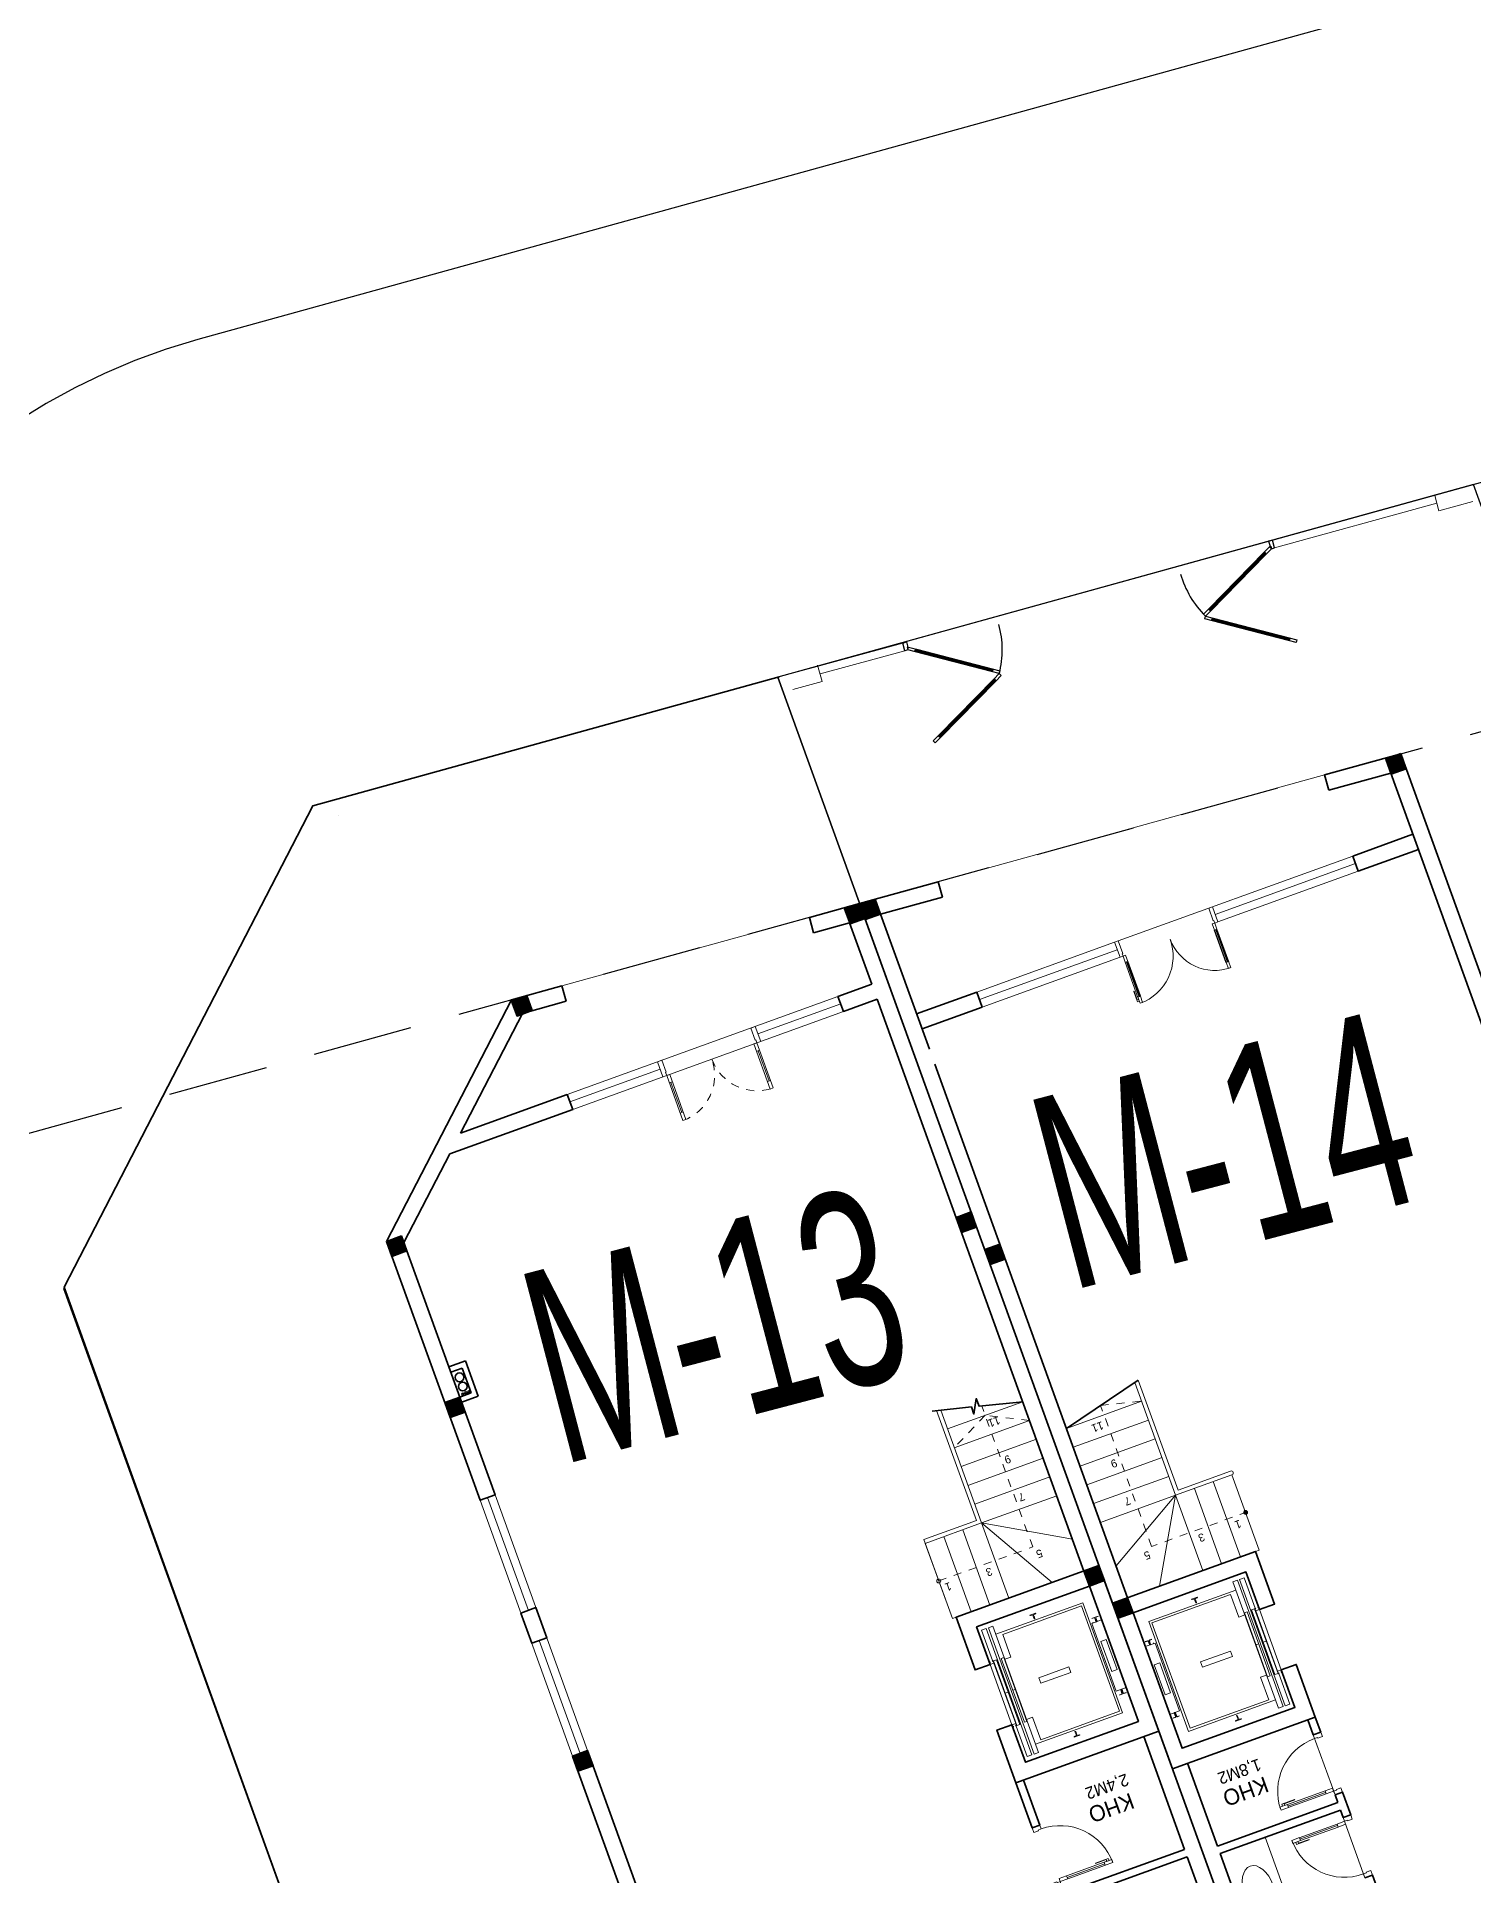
# Model space of a CAD drawing. Header units: metres. Extents: x 568006 to 1139366, y 2064802 to 4131555.
# Drawn here: x 569982.24 to 570000.21, y 2065115.45 to 2065138.43 of the extents above; entities that cross this region are included whole.
import ezdxf
from ezdxf.enums import TextEntityAlignment as Align
from ezdxf.xclip import XClip

# ---------------------------------------------------------------- set-up
doc = ezdxf.new("R2010")
doc.units = ezdxf.units.M
doc.header["$XCLIPFRAME"] = 0
for name, pattern in [('$AUDIT_BAD_LTYPE2', [0]), ('HIDDEN', [0.375, 0.25, -0.125]), ('HIDDEN2', [0.1875, 0.125, -0.0625])]:
    doc.linetypes.add(name, pattern=pattern)
doc.layers.get('0').update_dxf_attribs({"linetype": 'CONTINUOUS'})
doc.layers.get('DEFPOINTS').update_dxf_attribs({"color": 152, "linetype": 'CONTINUOUS'})
for name, color, linetype, lineweight in [('-CONCRETE', 1, 'CONTINUOUS', 35), ('-DIM', 9, 'CONTINUOUS', 13), ('-DOOR', 137, 'CONTINUOUS', 9), ('-FURNITURE', 46, 'CONTINUOUS', 9), ('-HATCH', 8, 'CONTINUOUS', 5), ('-KH', 143, 'CONTINUOUS', 13), ('-LINE1', 7, 'CONTINUOUS', 18), ('-LINE2', 252, 'CONTINUOUS', 9), ('-TEXT', 7, 'CONTINUOUS', 15), ('-WALL', 4, 'CONTINUOUS', 35), ('hung-demlonha', 7, 'CONTINUOUS', 15)]:
    doc.layers.add(name, color=color, linetype=linetype, lineweight=lineweight)
for name, color, linetype in [('APOLIC', 7, 'CONTINUOUS'), ('datOlienke', 42, 'CONTINUOUS'), ('ghi_chu', 7, 'CONTINUOUS'), ('LogDg', 7, 'CONTINUOUS'), ('RANHGIOI', 2, 'HIDDEN'), ('TEXT25', 2, 'CONTINUOUS'), ('ViaHeS', 32, 'CONTINUOUS')]:
    doc.layers.add(name, color=color, linetype=linetype)
doc.styles.add('kieuchuDim', font='arial.ttf', dxfattribs={"width": 0.75})
doc.styles.add('QH1', font='arialbd.ttf', dxfattribs={"width": 0.8})
doc.styles.add('T1', font='', dxfattribs={"height": 200})
doc.styles.add('vnavanth', font='', dxfattribs={"width": 0.8})
doc.styles.get('T1').set_extended_font_data('VNgeometric Light')
doc.styles.get('vnavanth').set_extended_font_data('.VnAvantH')

# ---------------------------------------------------------------- blocks, each defined once
blk = doc.blocks.new('X-5M-DH-2-CORE$0$A$C75E80C28')
at = {"layer": '-LINE2', "linetype": 'Continuous', "ltscale": 2}
for p, q in [((-731.0000002384186, -149), (730.9999997615814, -149)), ((-731.0000002384186, -1304.999999761581), (-731.0000002384186, -149)), ((-700.0000002384186, -179), (699.9999997615814, -179)), ((-700.0000002384186, -1225), (-700.0000002384186, -179)), ((-556.8000104427338, -112.5), (-560.0000102519989, -112.5)), ((-510.0000100135803, -21.5), (-510.0000100135803, -50.60000014305115)), ((-506.8000099658966, -21.50000023841858), (-510.0000100135803, -21.5)), ((-510.0000100135803, -108.5000002384186), (-510.0000100135803, -79.39999985694885)), ((-506.8000099658966, -21.50000023841858), (-506.8000099658966, -50.60000014305115)), ((-506.8000099658966, -108.5), (-506.8000099658966, -79.40000009536743)), ((-456.200010061264, -56.80000019073486), (-500.6000099182129, -56.79999995231628)), ((-456.200010061264, -60), (-500.6000099182129, -60)), ((-456.200010061264, -70), (-500.6000101566315, -70)), ((-456.200010061264, -73.19999980926514), (-500.6000099182129, -73.2000002861023)), ((-453.200010061264, -63), (-453.200010061264, -67)), ((-450.0000100135803, -63), (-450.0000100135803, -67)), ((450.0000102519989, -63), (450.0000100135803, -67.00000023841858)), ((453.200010061264, -63), (453.200010061264, -67)), ((456.200010061264, -56.79999995231628), (500.6000101566315, -56.80000019073486)), ((456.200010061264, -60.00000023841858), (500.6000101566315, -60)), ((456.200010061264, -70.00000023841858), (500.6000101566315, -70)), ((456.200010061264, -73.20000004768372), (500.6000101566315, -73.20000004768372)), ((456.800009727478, -112.5), (460.0000097751617, -112.5000002384186)), ((506.8000099658966, -21.5), (510.0000100135803, -21.5)), ((506.8000099658966, -21.5), (506.8000099658966, -50.59999990463257)), ((506.8000099658966, -108.5), (506.8000099658966, -79.40000009536743)), ((510.0000100135803, -21.5), (510.0000100135803, -50.60000014305115)), ((510.0000100135803, -108.5), (510.0000100135803, -79.39999985694885)), ((699.9999997615814, -1225), (699.9999997615814, -179)), ((730.9999997615814, -1305), (730.9999997615814, -149)), ((839.9999997615814, -1305), (-840.0000002384186, -1305)), ((-840.0000002384186, -1365), (-840.0000002384186, -1305)), ((839.9999997615814, -1365), (-840.0000002384186, -1365)), ((-700.0000002384186, -1225), (-400.0000002384186, -1225)), ((424.9999997615814, -1309), (-425.0000002384186, -1309)), ((-425.0000002384186, -1343), (-425.0000002384186, -1309)), ((424.9999997615814, -1343), (-425.0000002384186, -1343)), ((-400.0000002384186, -1305), (-400.0000002384186, -1225)), ((-2.384185791015625e-07, -1309), (-2.384185791015625e-07, -1343)), ((699.9999997615814, -1225), (399.9999997615814, -1225)), ((399.9999997615814, -1305), (399.9999997615814, -1225)), ((424.9999997615814, -1343), (424.9999997615814, -1309)), ((839.9999997615814, -1365), (839.9999997615814, -1305)), ((839.9999997615814, -1395), (-840.0000002384186, -1395)), ((-840.0000002384186, -1395), (-840.0000002384186, -1455)), ((-840.0000002384186, -1455), (-435.0000002384186, -1455)), ((-435.0000002384186, -1450), (-435.0000002384186, -1460)), ((-435.0000002384186, -1450), (-400.0000002384186, -1450)), ((-435.0000002384186, -1460), (-425.0000002384186, -1460)), ((-435.0000002384186, -1490), (-435.0000002384186, -1500)), ((-435.0000002384186, -1490), (-425.0000002384186, -1489.999999761581)), ((-435.0000002384186, -1500), (-400.0000002384186, -1500)), ((-433.400000333786, -1451.599999904633), (-433.400000333786, -1458.400000095367)), ((-433.400000333786, -1451.599999904633), (-401.6000001430511, -1451.599999904633)), ((-433.400000333786, -1458.400000095367), (-425.0000002384186, -1458.399999856949)), ((-433.400000333786, -1491.599999904633), (-433.4000000953674, -1498.399999856949)), ((-433.400000333786, -1491.599999904633), (-425.0000002384186, -1491.600000143051)), ((-433.4000000953674, -1498.399999856949), (-401.6000001430511, -1498.400000095367)), ((429.9999997615814, -1406), (-430.0000002384186, -1406)), ((-430.0000002384186, -1406), (-430.0000002384186, -1446)), ((429.9999997615814, -1446), (-430.0000002384186, -1446)), ((-425.0000002384186, -1458.399999856949), (-425.0000002384186, -1460)), ((-425.0000002384186, -1489.999999761581), (-425.0000002384186, -1491.600000143051)), ((-401.6000001430511, -1451.599999904633), (-401.6000001430511, -1498.400000095367)), ((399.9999997615814, -1450), (-400.0000002384186, -1450)), ((-400.0000002384186, -1450), (-400.0000002384186, -1500)), ((-2.384185791015625e-07, -1406), (-2.384185791015625e-07, -1446)), ((399.9999997615814, -1450), (399.9999997615814, -1500)), ((434.9999997615814, -1450), (399.9999997615814, -1450)), ((434.9999997615814, -1500), (399.9999997615814, -1500)), ((401.599999666214, -1451.599999904633), (401.599999666214, -1498.399999856949)), ((433.3999998569489, -1451.599999904633), (401.599999666214, -1451.599999904633)), ((433.3999998569489, -1498.399999856949), (401.599999666214, -1498.399999856949)), ((433.3999998569489, -1458.400000095367), (424.9999997615814, -1458.400000095367)), ((424.9999997615814, -1458.400000095367), (424.9999997615814, -1460)), ((434.9999997615814, -1460), (424.9999997615814, -1460)), ((424.9999997615814, -1490), (424.9999997615814, -1491.599999904633)), ((434.9999997615814, -1490), (424.9999997615814, -1490)), ((433.3999998569489, -1491.599999904633), (424.9999997615814, -1491.599999904633)), ((429.9999997615814, -1406), (429.9999997615814, -1446)), ((433.3999998569489, -1451.599999904633), (433.3999998569489, -1458.400000095367)), ((433.3999998569489, -1491.599999904633), (433.3999998569489, -1498.399999856949)), ((434.9999997615814, -1450), (434.9999997615814, -1460)), ((839.9999997615814, -1455), (434.9999997615814, -1455)), ((434.9999997615814, -1490), (434.9999997615814, -1500)), ((839.9999997615814, -1395), (839.9999997615814, -1455))]:
    blk.add_line(p, q, dxfattribs=at)
for points in [[(-450, 0), (-450, -130), (450, -130), (450, -2.384185791015625e-07)], [(-199.9999997615814, -29), (200.0000002384186, -29), (200.0000002384186, -101), (-200, -100.9999997615814)], [(-36.00000023841858, -584), (35.99999976158142, -584), (35.99999976158142, -984), (-36.00000023841858, -984)]]:
    blk.add_lwpolyline(points, close=True, dxfattribs=at)
for points in [[(-780.0000002384186, -789), (-751.0000002384186, -789, 0.414213562373095), (-750.0000002384186, -787.9999997615814), (-750.0000002384186, -784), (-750.0000002384186, -780, 0.414213562373095), (-751.0000002384186, -779), (-780.0000002384186, -779, -0.2569775838576673), (-784.12073969841, -781.9400000572205), (-797.900000333786, -781.9399998188019, -0.414213562373095), (-800.900000333786, -778.9400000572205), (-804.0000002384186, -749.5, 0.414213562373095), (-807.0000002384186, -746.5), (-812.0000002384186, -746.5), (-812.0000002384186, -784), (-812.0000002384186, -821.5000002384186), (-807.0000002384186, -821.5000002384186, 0.414213562373095), (-804.0000002384186, -818.5), (-800.900000333786, -789.0600001811981, -0.414213562373095), (-797.900000333786, -786.0599999427795), (-784.12073969841, -786.0599999427795, -0.2569775838576673), (-780.0000002384186, -789)], [(779.9999997615814, -789), (750.9999997615814, -789, -0.414213562373095), (749.9999997615814, -788), (749.9999997615814, -784), (749.9999997615814, -780.0000002384186, -0.414213562373095), (750.9999997615814, -779), (779.9999997615814, -779, 0.2569775838576673), (784.1207392215729, -781.9400000572205), (797.8999998569489, -781.9400000572205, 0.414213562373095), (800.8999998569489, -778.9400000572205), (803.9999997615814, -749.5, -0.414213562373095), (806.9999997615814, -746.5), (811.9999997615814, -746.5), (811.9999997615814, -784), (811.9999997615814, -821.5), (806.9999997615814, -821.5, -0.414213562373095), (803.9999997615814, -818.5), (800.8999998569489, -789.0599999427795, 0.414213562373095), (797.8999998569489, -786.0599999427795), (784.1207392215729, -786.0599999427795, 0.2569775838576672), (779.9999997615814, -789)]]:
    blk.add_lwpolyline(points, format="xyb", dxfattribs=at)
for centre, radius, start, end in [((-500.6000101566315, -50.60000014305115), 9.400000000001477, 179.9999996448302, 269.9999996448302), ((-500.6000099182129, -79.40000009536743), 9.399999999997846, 89.99999964483015, 179.9999996448302), ((-500.6000101566315, -50.60000014305115), 6.200000000004375, 179.9999996448302, 269.9999996448302), ((-500.6000099182129, -79.40000009536743), 6.19999999999734, 89.99999964483015, 179.9999996448302), ((-456.200010061264, -63), 6.199999999997131, 359.9999996448302, 89.99999964483015), ((-456.200010061264, -63), 3.000000000000046, 359.9999996448302, 89.99999964483015), ((-456.200010061264, -67), 6.20000000000076, 269.9999996448302, 359.9999996448302), ((-456.200010061264, -67), 2.999999999999835, 269.9999996448302, 359.9999996448302), ((456.200010061264, -63), 6.199999999997131, 89.99999964483015, 179.9999996448302), ((456.200010061264, -67.00000023841858), 6.20000000000076, 179.9999996448302, 269.9999996448302), ((456.200010061264, -63), 3.000000000000046, 89.99999964483015, 179.9999996448302), ((456.200010061264, -67.00000023841858), 2.999999999999835, 179.9999996448302, 269.9999996448302), ((500.6000101566315, -50.60000014305115), 6.200000000004375, 269.9999996448302, 359.9999996448302), ((500.6000101566315, -50.60000014305115), 9.400000000001477, 269.9999996448302, 359.9999996448302), ((500.6000101566315, -79.40000009536743), 9.399999999997846, 359.9999996448302, 89.99999964483015), ((500.6000101566315, -79.40000009536743), 6.19999999999734, 359.9999996448302, 89.99999964483015)]:
    blk.add_arc(centre, radius, start, end, dxfattribs=at)
blk = doc.blocks.new('A$C3F71457E')
at = {"layer": '-CONCRETE'}
blk.add_lwpolyline([(-8.760252967476845e-09, -100.0000002632005), (0, 400), (-1500, 400.0000000000582), (-1500.00000001755, -1399.999999999942), (-1.754960976541042e-08, -1400), (-7.895869202911854e-08, -900.0000002632005), (199.9999999912397, -900.0000002982852), (199.9999999824504, -1600), (-1700.00000001755, -1600), (-1700, 600), (200, 600), (199.9999999912397, -100.0000002982852), (6.140908226370811e-08, -100.0000002632005)], dxfattribs=at)
at = {"layer": '-LINE1'}
blk.add_line((-7.895869202911854e-08, -900.0000002632005), (-8.760252967476845e-09, -100.0000002632005), dxfattribs=at)
at = {"color": 2, "rotation": 90}
blk.add_blockref('X-5M-DH-2-CORE$0$A$C75E80C28', (-1500.00000000876, -499.9999999999418), dxfattribs=at)
blk = doc.blocks.new('*U286')
at = {"linetype": '$AUDIT_BAD_LTYPE2'}
for p, q in [((70, 100), (69.99999999999999, 599.9999999999982)), ((89.99999999999999, 599.9999999999982), (90, 100))]:
    blk.add_line(p, q, dxfattribs=at)
for points in [[(49.99999999999999, 599.9999999999982), (89.99999999999999, 599.9999999999982), (89.99999999999999, 699.9999999999982), (49.99999999999999, 699.9999999999982), (49.99999999999999, 599.9999999999982)], [(49.99999999999999, 602.9059272893337), (50, 100)], [(50, 100), (90, 100), (90, 0), (50, 0), (50, 100)]]:
    blk.add_lwpolyline(points)
for points in [[(118.2698876160139, 494.5156181119073), (118.2698876160139, 664.1349438079906), (89.99999999999999, 664.1349438079906), (89.99999999999999, 635.8650561920058), (112.6159100928053, 635.8650561920058), (112.6159100928053, 494.5156181119073)], [(0, 0), (50, 0), (50, -40), (60, -40), (60, -100.0001724930698), (0, -100.0001724930698)], [(799.9999999999982, 7.105427357601134e-15), (749.9999999999982, 7.105427357601134e-15), (749.9999999999982, -40), (739.9999999999982, -40), (739.9999999999982, -100.0001724930698), (799.9999999999982, -100.0001724930698)]]:
    blk.add_lwpolyline(points, close=True)
at = {"linetype": '$AUDIT_BAD_LTYPE2', "ltscale": 0.3}
blk.add_arc((50, 0), 699.9999999999982, 0, 90, dxfattribs=at)
blk = doc.blocks.new('A$C5C575821')
at = {"layer": '-CONCRETE'}
h = blk.add_hatch(color=256, dxfattribs=at)
h.dxf.hatch_style = 1
h.paths.add_polyline_path([(-0.00237559899687767, 200.0000000000146), (-0.00237559899687767, 1.455191522836685e-11), (199.9976244010031, 1.455191522836685e-11), (199.9976244010031, 200.0000000000146)])
blk.add_lwpolyline([(-0.00237559899687767, 1.455191522836685e-11), (199.9976244010031, 1.455191522836685e-11), (199.9976244010031, 200.0000000000146), (-0.00237559899687767, 200.0000000000146)], close=True, dxfattribs=at)
blk = doc.blocks.new('*U232')
for p, q in [((-1209.999999999658, 499.999999999829), (-1249.999999999658, 499.999999999829)), ((-1229.999999999658, 100), (-1229.999999999658, 499.999999999829)), ((-89.99999999999996, 499.999999999829), (-49.99999999999996, 499.999999999829)), ((-70, 100), (-69.99999999999996, 499.999999999829)), ((-1209.999999999658, 100), (-1249.999999999658, 100)), ((-90, 100), (-50, 100))]:
    blk.add_line(p, q)
for points in [[(-1249.999999999658, 0), (-1209.999999999658, 0), (-1209.999999999658, 599.999999999829), (-1249.999999999658, 599.999999999829)], [(-50, 0), (-90, 0), (-89.99999999999996, 599.999999999829), (-49.99999999999996, 599.999999999829)], [(-1299.999999999658, -199.9999999998981), (-1239.999999999658, -199.9999999998981), (-1239.999999999658, -40), (-1249.999999999658, -40), (-1249.999999999658, 0), (-1299.999999999658, 0)], [(0, -199.9999999998981), (-60, -199.9999999998981), (-60, -40), (-50, -40), (-50, 0), (0, 0)]]:
    blk.add_lwpolyline(points, close=True)
at = {"linetype": 'HIDDEN', "ltscale": 0.1}
for centre, radius, start, end in [((-1250.000000000625, -1.047729475195177e-09), 600.0000000010173, 7.016709298534904e-15, 89.99996073224845), ((-49.99999999984118, -2.540269229535227e-10), 600.000000000229, 90.00003926775153, 180)]:
    blk.add_arc(centre, radius, start, end, dxfattribs=at)
blk = doc.blocks.new('MAU M13SH')
at = {"layer": '-HATCH', "true_color": 0x8c8896}
h = blk.add_hatch(color=252, dxfattribs=at)
h.dxf.hatch_style = 1
edge = h.paths.add_edge_path()
edge.add_arc((-4935.092422485352, 6609.532109022141), 24.62566289535607, 160.1157211048979, 520.1157211048978)
at = {"layer": '-CONCRETE'}
for centre, radius in [((-213.7758228778839, 2388.868805170059, 5.665168574990759e-09), 13), ((-164.5831758975983, 2298.371997117996, 5.665168574990759e-09), 54.99999999999999), ((-175.5058360099792, 2388.868805170059, 5.665168574990759e-09), 13), ((-133.7564179897308, 2388.868805170059, 5.665168574990759e-09), 13), ((-164.5831756591797, 2177.529546976089, 5.665168574990759e-09), 54.99999999999999)]:
    blk.add_circle(centre, radius, dxfattribs=at)
at = {"layer": '-DOOR'}
for p, q in [((16.16178822517395, 7109.996232271194), (16.01059103012085, 5609.723704576492)), ((-83.55329608917236, 5209.993506908417), (-83.56253671646118, 5609.994389057159)), ((116.0326523780823, 5209.997195720673), (116.0234115123749, 5609.998077630997)), ((15.96020197868347, 5209.729862928391), (15.80905914306641, 3709.996232271194))]:
    blk.add_line(p, q, dxfattribs=at)
for points in [[(-83.84776639938354, 3709.996232032776), (-84.00555801391602, 7110.02053809166), (115.9944429397583, 7110.02053809166), (116.1522345542908, 3709.996232271194)], [(-6234.722051382065, -489.9794619083405), (-2634.722051143646, -489.9794619083405), (-2634.722051382065, -689.9794619083405), (-6234.722051143646, -689.9794616699219)]]:
    blk.add_lwpolyline(points, close=True, dxfattribs=at)
for points in [[(-6234.722051143646, -589.9794619083405), (-5134.722051382065, -589.9794619083405)], [(-3834.722051382065, -589.9794619083405), (-2634.722051382065, -591.6760561466217)]]:
    blk.add_lwpolyline(points, dxfattribs=at)
at = {"layer": '-KH', "linetype": 'HIDDEN2', "ltscale": 5}
blk.add_line((-6184.66564655304, 4734.529593706131), (-6684.694996356964, 4859.532109022141), dxfattribs=at)
for points in [[(-4935.092422485352, 6609.532109022141), (-6184.66564655304, 6609.532109260559), (-6184.66564655304, 4734.529593706131)], [(-6684.694996356964, 5109.532109022141), (-6184.680321455002, 4859.532109022141), (-5684.66564655304, 5109.532109022141)]]:
    blk.add_lwpolyline(points, dxfattribs=at)
at = {"layer": '-KH'}
blk.add_circle((-4935.092422485352, 6609.532109022141), 24.62566289535607, dxfattribs=at)
at = {"layer": '-LINE1'}
for p, q in [((-5684.66564655304, 6109.532109022141), (-6262.015915632248, 7109.532109022141)), ((-5684.66564655304, 7109.532109022141), (-5684.66564655304, 6109.532109022141)), ((-5434.807905197144, 6109.532109022141), (-5434.807905197144, 7109.532109260559)), ((-5434.807905197144, 7109.532109260559), (-5434.807905197144, 6109.532109022141)), ((-5184.950163602829, 6109.532109022141), (-5184.950163841248, 7109.532109022141)), ((-5184.950163841248, 7109.532109022141), (-5184.950163602829, 6109.532109022141)), ((-4984.492747545242, 7109.830368757248), (-4935.092422485352, 7109.830368995667)), ((-4935.092422485352, 6109.532109022141), (-4935.092422485352, 7109.532109022141)), ((-4935.092422485352, 7109.532109022141), (-4935.092422485352, 6059.532109022141)), ((-5684.66564655304, 6109.532109022141), (-6684.645524501801, 6686.870760917664)), ((-5684.66564655304, 4609.532109022141), (-5684.66564655304, 6109.532109022141)), ((-5684.66564655304, 6109.532109022141), (-4935.092422485352, 6109.532109022141)), ((-5634.66564655304, 4597.032475948334), (-5634.66564655304, 6059.532109022141)), ((-5634.66564655304, 6059.532109022141), (-4935.092422485352, 6059.532109022141))]:
    blk.add_line(p, q, dxfattribs=at)
at = {"layer": '-LINE1', "lineweight": 18}
for p, q in [((-5684.66564655304, 6109.532109022141), (-6684.694996356964, 6109.532109022141)), ((-5684.66564655304, 5859.532109022141), (-6684.694996356964, 5859.532109022141)), ((-5684.66564655304, 5609.532109260559), (-6684.694996356964, 5609.532109022141)), ((-5684.66564655304, 5359.532109260559), (-6684.694996118546, 5359.532109022141)), ((-5684.66564655304, 5109.532109022141), (-6684.694996356964, 5109.532109022141)), ((-5684.66564655304, 4859.532109022141), (-6684.694996356964, 4859.532109022141)), ((-6684.645524501801, 4609.532109022141), (-6684.694996356964, 4609.532109260559))]:
    blk.add_line(p, q, dxfattribs=at)
at = {"layer": '-LINE1', "linetype": 'Continuous', "ltscale": 10}
blk.add_lwpolyline([(-6234.722051382065, -1741.282448768616), (-3032.411199569702, -1989.106756210327)], dxfattribs=at)
at = {"layer": '-WALL'}
for p, q in [((-6884.722051382065, -1690.979461669922), (-6884.722051382065, 13310.02053809166)), ((-6684.722051382065, 10910.02053809166), (-6684.722051143646, 13110.02053809166)), ((-6684.722051382065, 10910.02053809166), (-5084.645524740219, 10910.02053809166)), ((-6684.722051143646, 9310.02053809166), (-6684.722051382065, 10810.02053785324)), ((-6684.722051382065, 10810.02053785324), (-5084.645524740219, 10810.02053809166)), ((-5084.645524501801, 9310.02053809166), (-5084.645524740219, 9910.02053809166)), ((-5084.645524740219, 9910.02053809166), (-4984.645524501801, 9910.02053809166)), ((-4984.645524740219, 9310.02053809166), (-4984.645524501801, 9910.02053809166)), ((-84.47677612304688, 10110.0205385685), (-84.36821722984314, 7109.994374275208)), ((115.5232238769531, 10110.0205385685), (115.6317825317383, 7109.998070478439)), ((-6684.722051143646, -489.9794619083405), (-6684.722051143646, 7110.02053809166)), ((115.6317825317383, 7109.998070478439), (-84.36821722984314, 7109.994374275208)), ((-83.66749715805054, 7109.996232271194), (115.991073846817, 7109.996232271194)), ((-304.7220511436462, 2010.184715986252), (-304.7220511436462, 2480.184715986252)), ((-304.7220511436462, 2480.184715986252), (-84.72205114364624, 2480.184715986252)), ((-234.7220511436462, 2080.18471622467), (-234.7220511436462, 2410.18471622467)), ((-234.7220511436462, 2410.18471622467), (-84.72205114364624, 2410.184715986252)), ((-234.7220511436462, 2080.18471622467), (-84.72205114364624, 2080.184715986252)), ((-304.7220511436462, 2010.184715986252), (-84.72205114364624, 2010.184715986252)), ((115.277948141098, 270.391227722168), (-2380.355084180832, -2039.568864107132)), ((-84.72205185890198, 357.795325756073), (-1000.002377033234, -489.3889343738556)), ((-6234.722051382065, -489.9794619083405), (-6684.722051143646, -489.9794619083405)), ((-6234.722051382065, -489.9794619083405), (-6234.722051143646, -689.9794616699219)), ((-1000.002377748489, -489.9794619083405), (-2634.722051143646, -489.9794619083405)), ((-2634.722051143646, -489.9794619083405), (-2634.722051382065, -689.9794619083405)), ((-6234.722051143646, -689.9794616699219), (-6684.722051382065, -689.9794619083405)), ((-6684.722051382065, -1505.859288930893), (-6684.722051382065, -689.9794619083405)), ((-1216.078234672546, -689.9794619083405), (-2634.722051382065, -689.9794619083405)), ((-1216.078234672546, -689.9794619083405), (-2451.478150129318, -1833.466691493988)), ((-6219.29035115242, -1541.878680706024), (-6684.722051382065, -1505.859289169312)), ((-6234.722051382065, -1741.282448768616), (-6884.722051382065, -1690.97946190834)), ((-2451.478150129318, -1833.466691255569), (-3016.979499578476, -1789.702988386154)), ((-2380.355084180832, -2039.568863868713), (-3032.411199569702, -1989.106756210327))]:
    blk.add_line(p, q, dxfattribs=at)
at = {"layer": '-WALL', "color": 250}
for p, q in [((-84.37130236625671, 5609.730745077133), (115.6392855644226, 5609.723704814911)), ((-84.35362243652344, 5209.729862928391), (115.6216855049133, 5209.722823858261))]:
    blk.add_line(p, q, dxfattribs=at)
at = {"layer": '-WALL'}
blk.add_lwpolyline([(115.6392855644226, 5609.723704814911), (-84.37831521034241, 5609.723704576492), (-84.37831521034241, 5209.729862689972), (115.6392855644226, 5209.729862928391)], close=True, dxfattribs=at)
for points in [[(-6684.694996356964, 4859.532109022141), (-6152.241627931595, 4726.42267370224), (-6152.241627693176, 4625.156970500946), (-6058.890677452087, 4796.812020778656), (-6058.890677452087, 4703.085621118546), (-5578.548713684082, 4583.003654718399)], [(-84.72205185890198, 357.795325756073), (-84.72205185890198, 3709.996232032776), (115.277948141098, 3709.996232271194), (115.277948141098, 270.391227722168)], [(-6234.722051382065, -1741.282448768616), (-6219.29035115242, -1541.878680706024)], [(-3032.411199569702, -1989.106756210327), (-3016.979499578476, -1789.702988386154)]]:
    blk.add_lwpolyline(points, dxfattribs=at)
at = {"layer": 'DEFPOINTS', "linetype": 'Continuous', "ltscale": 10}
blk.add_lwpolyline([(-6884.719674110413, -4700.000000238419), (-869.8138699531555, -5165.488810062408), (4115.280326128006, -551.2813124656677), (4115.280325889587, 16777.41074252129), (-6884.719674110413, 16777.4107427597)], close=True, dxfattribs=at)
at = {"layer": '-DOOR', "xscale": -1, "rotation": 90}
blk.add_blockref('*U286', (-5084.645610809326, 10710.02053809166), dxfattribs=at)
at = {"layer": '-DOOR', "rotation": 359.9999999999999}
blk.add_blockref('*U232', (-3834.722051382065, -489.9800038337708), dxfattribs=at)
at = {"layer": '-WALL', "xscale": -0.9999999999999998, "rotation": 180}
blk.add_blockref('A$C3F71457E', (-5184.645524501801, 7710.02053809166), dxfattribs=at)
at = {"layer": '-WALL', "rotation": 359.9999999999999}
for p in [(-6884.719675779343, 7110.02053809166), (-84.00318145751953, 7110.02053809166), (-6884.719675779343, 2410.18471622467), (-84.71967649459839, 2410.184715986252), (-84.71967625617981, 268.8007009029388), (-6884.719675779343, -1690.97946190834), (-2577.975461483002, -2023.676980257034)]:
    blk.add_blockref('A$C5C575821', p, dxfattribs=at)
at = {"layer": '-TEXT', "color": 2, "style": 'vnavanth'}
blk.add_text('kho', height=199.9591899200177, rotation=2.609132262944869e-06, dxfattribs=at).set_placement((-6289.183014154434, 9911.091795921326))
at = {"layer": '-TEXT', "style": 'T1'}
for s, p in [('5', (-6271.791935682297, 6667.162879943848)), ('3', (-5603.064167976379, 6667.162879943848)), ('1', (-5060.491542339325, 6667.162879943848)), ('7', (-6303.787327289581, 5924.639644861221)), ('9', (-6299.02542257309, 5424.639644861221)), ('11', (-6337.12066078186, 4924.63964509964))]:
    blk.add_text(s, height=99.99999999999999, rotation=2.609132262944869e-06, dxfattribs=at).set_placement(p)
at = {"layer": 'TEXT25', "style": 'T1'}
blk.add_text('2,4M2', height=150, rotation=2.609132262944869e-06, dxfattribs=at).set_placement((-6319.081832647324, 9666.984293699265))
blk = doc.blocks.new('Sink_Cicle')
blk.add_lwpolyline([(17.49999987077899, -50.00226151314564), (-17.49999987077899, -49.99773848685436), (-17.51615354442038, -252.2967581441626), (17.48384613892995, -252.3012811850058)], close=True)
blk.add_circle((0, -300), 17.5)
at = {"layer": 'DEFPOINTS'}
blk.add_line((0, -100), (0, 0), dxfattribs=at)
blk.add_wipeout([(17.499999870775355, -50.00226151314928), (-17.49999987078263, -49.99773848685436), (-17.516153544427652, -252.29675814416623), (17.48384613892631, -252.3012811850058)])
at = {"layer": '-FURNITURE', "linetype": 'Continuous'}
blk.add_ellipse((0, -300), major_axis=(-325, 0), ratio=0.5846153846153846, dxfattribs=at)
blk.add_line((-17.51421511289664, -237.2967582757119), (17.48578462866135, -237.3012813020032))
blk = doc.blocks.new('*U231')
for points in [[(21.73011238398614, 564.4565272026128), (21.73011238398614, 734.0758528986961), (50, 734.0758528986961), (50, 705.8059652827113), (27.38408990719473, 705.8059652827113), (27.38408990719473, 564.4565272026128)], [(0, 0), (50, 0), (50, -40), (60, -40), (60, -246.0447502599602), (0, -246.0447502599602)], [(1598.99999999957, 0), (1548.99999999957, 0), (1548.99999999957, -40), (1538.99999999957, -40), (1538.99999999957, -246.0447502599602), (1598.99999999957, -246.0447502599602)]]:
    blk.add_lwpolyline(points, close=True)
for points in [[(50, 669.9409090907037), (90.00000000000003, 669.9409090907037), (90.00000000000003, 769.9409090907037), (50, 769.9409090907037), (50, 669.9409090907037)], [(50, 672.8468363800392), (50, 100)], [(1548.99999999957, 629.0590909088664), (1508.99999999957, 629.0590909088664), (1508.99999999957, 729.0590909088664), (1548.99999999957, 729.0590909088664), (1548.99999999957, 629.0590909088664)], [(1548.99999999957, 631.965018198202), (1548.99999999957, 100)], [(50, 100), (90, 100), (90, 0), (50, 0), (50, 100)], [(1548.99999999957, 100), (1508.99999999957, 100), (1508.99999999957, 0), (1548.99999999957, 0), (1548.99999999957, 100)]]:
    blk.add_lwpolyline(points)
at = {"ltscale": 0.3}
for points in [[(819.9409090907038, 0, 0.4142135623730951), (50, 769.9409090907037, 0.4142135623730951)], [(819.9409090907042, 0, -0.4142135623730951), (1548.99999999957, 729.0590909088666, -0.4142135623730951)]]:
    blk.add_lwpolyline(points, format="xyb", dxfattribs=at)
at = {"layer": 'APOLIC', "linetype": '$AUDIT_BAD_LTYPE2'}
for p, q in [((70, 100), (70.00000000000003, 669.9409090907037)), ((90.00000000000003, 669.9409090907037), (90, 100)), ((1508.99999999957, 629.0590909088664), (1508.99999999957, 100)), ((1528.99999999957, 100), (1528.99999999957, 629.0590909088664))]:
    blk.add_line(p, q, dxfattribs=at)
blk = doc.blocks.new('MAU M14SH')
at = {"layer": '-HATCH', "true_color": 0x8c8896}
h = blk.add_hatch(color=252, dxfattribs=at)
h.dxf.hatch_style = 1
edge = h.paths.add_edge_path()
edge.add_arc((4850.381164312363, 7411.540605783463), 24.62566289535607, 160.1157211400002, 520.1157211400001)
at = {"layer": '-DOOR'}
for p, q in [((799.99999833107, 352.0047810077667), (2666.618623495102, 352.0047810077667)), ((2666.618623733521, 252.010844707489), (799.99999833107, 251.9926528930664)), ((3966.618623733521, 351.9926533699036), (5799.99999833107, 352.0394959449768)), ((3966.618623733521, 252.010844707489), (5799.999998569489, 252.0455601215363)), ((799.99999833107, 152.0047810077667), (3966.623733758926, 151.9926533699036)), ((3966.623733758926, 151.9926533699036), (5800.005108356476, 152.0394961833954))]:
    blk.add_line(p, q, dxfattribs=at)
at = {"layer": '-FURNITURE'}
blk.add_lwpolyline([(5999.999998569489, 12512.5174639225), (6599.999998569489, 12512.51746368408), (6599.999998569489, 11312.51746368408), (5999.999998569489, 11312.51746368408)], close=True, dxfattribs=at)
at = {"layer": '-HATCH'}
for p, q in [((4999.999998569489, 12212.51746368408), (4999.999998569489, 11412.51746368408)), ((4999.999998569489, 10312.51746368408), (4999.999998569489, 11112.51746368408))]:
    blk.add_line(p, q, dxfattribs=at)
at = {"layer": '-KH', "linetype": 'HIDDEN2', "ltscale": 5}
blk.add_line((6100.096647024155, 5536.543121099472), (5600.096647024155, 5661.540605783463), dxfattribs=at)
blk.add_lwpolyline([(4825.755501270294, 7411.540605545044), (6100.096647024155, 7411.540605783463), (6100.096647024155, 5536.543121099472)], dxfattribs=at)
at = {"layer": '-KH'}
blk.add_circle((4850.381164312363, 7411.540605783463), 24.62566289535607, dxfattribs=at)
at = {"layer": '-LINE1'}
for p, q in [((4850.381164073944, 7912.517463922501), (4850.381164312363, 6911.540606021881)), ((4899.999998569489, 7912.517463922501), (4850.381164073944, 7912.517463922501)), ((5100.381164312363, 6911.540605783463), (5100.381164312363, 7911.540605783463)), ((5350.238905668259, 6911.540605783463), (5350.238905668259, 7911.540605783463)), ((5600.096647024155, 7911.540605545044), (5600.096647024155, 6911.540605783463)), ((5600.096647024155, 6911.540605783463), (6177.446916341782, 7911.540605783463)), ((5600.096647024155, 6911.540605783463), (6600.096647024155, 7488.890874862671)), ((5600.096647024155, 6911.540605783463), (4850.381164312363, 6911.540606021881)), ((5600.096647024155, 5411.540606021881), (5600.096647024155, 6911.540605783463)), ((5550.096647024155, 6861.540605783463), (4850.381164312363, 6861.540605545044)), ((5550.096647024155, 5399.040354251862), (5550.096647024155, 6861.540605783463))]:
    blk.add_line(p, q, dxfattribs=at)
at = {"layer": '-LINE1', "lineweight": 18}
for p, q in [((5600.096647024155, 6911.540605783463), (6600.125996828079, 6911.540605783463)), ((5600.096647024155, 6661.540605783463), (6600.125996828079, 6661.540605783463)), ((5600.096647024155, 6411.540605783463), (6600.125996828079, 6411.540605783463)), ((5600.096647024155, 6161.540605783463), (6600.125996828079, 6161.540605783463)), ((5600.096647024155, 5911.540605783463), (6600.125996828079, 5911.540605783463)), ((5600.096647024155, 5661.540605783463), (6600.125996828079, 5661.540605783463))]:
    blk.add_line(p, q, dxfattribs=at)
at = {"layer": '-LINE1'}
blk.add_lwpolyline([(784.5682983398438, -922.9530279636383), (5784.568298339844, -1309.899078845978)], dxfattribs=at)
blk.add_arc((4850.381164312363, 6886.540605545044), 24.99999999999792, 90.00000038249061, 270.0000003824906, dxfattribs=at)
at = {"layer": '-WALL', "linetype": 'Continuous', "ltscale": 10}
for p, q in [((6799.999998569489, 13612.5174639225), (6799.999998569489, -1388.482536315918)), ((6599.999998569489, 11312.51746368408), (6599.999998569489, 13412.5174639225)), ((6599.999998569489, 10112.5174639225), (6599.999998569489, 11212.5174639225)), ((6599.999998569489, 821.5608434677124), (6599.999998569489, 7912.517463922501)), ((-200.0000016689301, -846.7580649852753), (-200.0000016689301, 4412.520204782486)), ((-1.668930053710938e-06, -661.6378922462463), (-1.668930053710938e-06, 4412.517456531525)), ((6599.999998569489, 621.5608432292938), (6599.999998569489, -1172.406679153442)), ((-1.668930053710938e-06, 352.0290355682373), (799.9999985694885, 352.0290358066559)), ((5799.99999833107, 352.0290358066559), (6599.999998569489, 352.0290358066559)), ((-1.668930053710938e-06, 152.0290358066559), (799.99999833107, 152.0290355682373)), ((5799.99999833107, 152.0290358066559), (6599.999998569489, 152.0290358066559)), ((799.99999833107, -723.5492603778839), (-1.668930053710938e-06, -661.6378922462463)), ((784.5682983398438, -922.9530279636383), (-200.0000016689301, -846.7580649852753)), ((6599.999998569489, -1172.406679153442), (5799.999998569489, -1110.495311021805)), ((6799.999998569489, -1388.482536315918), (5784.568298339844, -1309.899078845978))]:
    blk.add_line(p, q, dxfattribs=at)
at = {"layer": '-WALL'}
for p, q in [((4899.999998569489, 12212.51746368408), (4899.99999833107, 13412.5174639225)), ((4999.999998569489, 12212.51746368408), (4899.999998569489, 12212.51746368408)), ((4999.999998569489, 11412.51746368408), (4899.999998569489, 11412.51746368408)), ((4899.999998569489, 11112.51746368408), (4899.999998569489, 11412.51746368408)), ((4999.999998569489, 11312.51746368408), (4999.999998569489, 11412.51746368408)), ((6599.999998569489, 11312.51746368408), (4999.999998569489, 11312.51746368408)), ((4999.999998569489, 11112.51746368408), (4899.999998569489, 11112.51746368408)), ((6599.999998569489, 11212.5174639225), (4999.999998569489, 11212.51746368408)), ((4999.999998569489, 11112.51746368408), (4999.999998569489, 11212.51746368408)), ((4899.999998569489, 10112.5174639225), (4899.999998569489, 10312.51746368408)), ((4999.999998569489, 10312.51746368408), (4899.999998569489, 10312.51746368408)), ((4999.999998569489, 10112.51746368408), (4999.999998569489, 10312.51746368408)), ((799.9999985694885, 352.0290358066559), (799.99999833107, 152.0169084072113)), ((5799.99999833107, 352.0290358066559), (5799.999998569489, 152.0169084072113)), ((6000.005108356476, 152.0394959449768), (6000.005108356476, 152.0169081687927))]:
    blk.add_line(p, q, dxfattribs=at)
blk.add_lwpolyline([(6600.076525211334, 5661.540605545044), (5550.096647024155, 5399.040354251862)], dxfattribs=at)
at = {"layer": '-WALL', "linetype": 'Continuous', "ltscale": 10}
for points in [[(799.99999833107, -723.5492603778839), (784.5682983398438, -922.9530279636383)], [(5799.999998569489, -1110.495311021805), (5784.568298339844, -1309.899078845978)]]:
    blk.add_lwpolyline(points, dxfattribs=at)
at = {"layer": 'DEFPOINTS', "linetype": 'Continuous', "ltscale": 10}
blk.add_lwpolyline([(-2200, -3701.000000238419), (6800, -4397.502891540527), (6800, 17079.90785098076), (-2200, 17079.90785074234)], close=True, dxfattribs=at)
at = {"layer": '-DOOR', "xscale": -0.9999999999999999, "rotation": 270}
blk.add_blockref('*U286', (4999.99999833107, 11412.51746368408), dxfattribs=at)
at = {"layer": '-DOOR', "rotation": 270}
blk.add_blockref('*U286', (4999.999998569489, 11112.51746368408), dxfattribs=at)
at = {"layer": '-DOOR', "xscale": -0.8130081300813011, "yscale": 0.8130081300813011, "zscale": 0.813008130081301}
blk.add_blockref('*U231', (3966.618623733521, 352.0290355682373), dxfattribs=at)
at = {"layer": '-WALL', "rotation": 180}
blk.add_blockref('A$C3F71457E', (5099.999998569489, 8512.517463684082), dxfattribs=at)
at = {"layer": '-WALL'}
for p in [(6600.002374172211, 7912.517464399338), (6600.002374172211, 3212.029035806656), (-199.9976260662079, -847.9709639549255), (6599.99999833107, -1373.004694223404)]:
    blk.add_blockref('A$C5C575821', p, dxfattribs=at)
at = {"layer": '-TEXT', "color": 2, "style": 'vnavanth'}
blk.add_text('kho', height=199.9591899200177, rotation=2.650113397964945e-06, dxfattribs=at).set_placement((5746.278676986694, 10592.31212759018))
at = {"layer": '-TEXT', "style": 'T1'}
for s, p in [('1', (4951.970760345459, 7469.17137670517)), ('3', (5438.321600914001, 7469.17137670517)), ('5', (6152.50218963623, 7447.536894798279)), ('7', (6152.50218963623, 6726.648141384125)), ('9', (6152.50218963623, 6226.648141622543)), ('11', (6152.50218963623, 5726.648141622543))]:
    blk.add_text(s, height=100, rotation=2.650113397964945e-06, dxfattribs=at).set_placement(p)
at = {"layer": 'TEXT25', "style": 'T1'}
blk.add_text('1,8M2', height=150, rotation=2.650113397964945e-06, dxfattribs=at).set_placement((5743.617536067963, 10356.36089587212))
at = {"layer": '-FURNITURE', "xscale": -0.9999999999999999, "rotation": 270}
blk.add_blockref('Sink_Cicle', (6599.999998569489, 11912.51746368408), dxfattribs=at)
blk = doc.blocks.new('tmbc_khub')
at = {"layer": '-DIM', "color": 6}
blk.add_line((-160.6874602173921, 464.4319282178767), (-131.6575221655658, 472.4603280548472), dxfattribs=at)
at = {"layer": '-LINE1'}
for p, q in [((-146.1547197068576, 468.451023434056), (-154.8544024933362, 466.0450867526233)), ((-148.6859198857564, 467.7509974830318), (-146.179607900558, 468.443805385381)), ((-146.179607900558, 468.443805385381), (-148.6859198857564, 467.7509974830318)), ((-146.6307004354894, 468.21374378982), (-148.659382010228, 467.6545827176888)), ((-146.6044726048131, 468.1188616061118), (-146.6577592830872, 468.3116322730202)), ((-146.1827721425798, 468.2354302597232), (-146.6044726048131, 468.1188616061118)), ((-148.659382010228, 467.6545827176888), (-148.6859198857564, 467.7509974830318)), ((-153.310777979088, 466.4652486413252), (-154.8557832186343, 466.0447049068753)), ((-153.310777979088, 466.4652486413252), (-154.8557832186343, 466.0447049068753)), ((-154.3447040651226, 466.0801805031952), (-153.2839929760667, 466.3689025798813)), ((-153.2839929760667, 466.3689025798813), (-153.310777979088, 466.4652486413252)), ((-154.3765117726289, 466.1871790483128), (-154.3162014597328, 465.9843000511173)), ((-154.3162014597328, 465.9843000511173), (-154.6832447772613, 465.8843924498651)), ((-160.3709561101859, 464.3119515222497), (-160.3709561101859, 464.3119515222497)), ((-157.9183539288351, 442.117615217343), (-162.9888689077925, 456.1741758075077))]:
    blk.add_line(p, q, dxfattribs=at)
blk.add_lwpolyline([(-146.2184031148208, 468.2239341139793), (-146.2184023415903, 468.2239343435504)], dxfattribs=at)
at = {"layer": '-WALL'}
for p, q in [((-160.6873887873953, 464.4319479721598), (-154.8557832195656, 466.0447049099021)), ((-163.7970534837805, 458.414388802601), (-160.6873887873953, 464.4319479721598)), ((-157.9181112253573, 442.1177224516869), (-163.7970534837805, 458.414388802601))]:
    blk.add_line(p, q, dxfattribs=at)
at = {"ltscale": 100}
for p, q in [((-148.7929454038385, 467.5970151652582), (-149.4793926334241, 466.8975938321091)), ((-149.4544132995652, 466.8730778594036), (-148.7679660705617, 467.5724991925526)), ((-148.4874051796505, 466.4980778542813), (-149.4363454370759, 466.7428479266819)), ((-149.4276036487427, 466.7767386501655), (-148.4786633914337, 466.5319685779978)), ((-152.1996836552862, 466.1098699707072), (-153.1486239125952, 466.354640042875)), ((-153.1398821246112, 466.3885307663586), (-152.1909418671858, 466.1437606937252)), ((-152.1728986524977, 466.0135239087977), (-152.859345881734, 465.3141025756486)), ((-152.8343665481079, 465.2895866027102), (-152.1479193192208, 465.9890079365578))]:
    blk.add_line(p, q, dxfattribs=at)
for points in [[(-148.7840242134407, 467.5882594608702), (-148.7770196500933, 467.5953964130022), (-148.7698826978449, 467.5883918495383), (-148.7768872609595, 467.5812548969407), (-148.7679660705617, 467.5724991925526), (-148.6979204351082, 467.6438687164336), (-148.7228997685015, 467.6683846891392), (-148.7929454038385, 467.5970151652582)], [(-148.7169297923101, 467.6749113379046), (-148.7072951861192, 467.6775898379274), (-148.6979204351082, 467.6438687164336), (-148.659382010228, 467.6545827176888), (-148.6861670133658, 467.7509287798312), (-148.7343400442041, 467.7375362778548)], [(-149.5244589353679, 466.8017083352897), (-149.4544132995652, 466.8730778594036), (-149.4633344903123, 466.8818335633259), (-149.4703390537761, 466.8746966111939), (-149.4774760061409, 466.8817011748906), (-149.4704714425607, 466.8888381270226), (-149.4793926334241, 466.8975938321091), (-149.5494382688776, 466.8262243082281)], [(-149.524434287101, 466.8017151879612), (-149.4276036487427, 466.7767386501655), (-149.4307257160544, 466.7646348197013), (-149.4404087798903, 466.7671324736439), (-149.4429064337164, 466.7574494096916), (-149.4332233696477, 466.7549517562147), (-149.4363454370759, 466.7428479266819), (-149.5331760755507, 466.7678244644776)], [(-148.4842831125716, 466.5101816845126), (-148.4746000486193, 466.5076840303373), (-148.4721023949096, 466.5173670945223), (-148.481785458629, 466.5198647484649), (-148.4786633914337, 466.5319685779978), (-148.3818327531917, 466.506992040202), (-148.3905745411757, 466.4731013164856), (-148.4874051796505, 466.4980778542813)], [(-153.2451946958899, 466.4160162026528), (-153.2548293020809, 466.4133377026301), (-153.2454545509536, 466.3796165809035), (-153.2839929760667, 466.3689025798813), (-153.310777979088, 466.4652486413252), (-153.2626049476676, 466.4786411433015)], [(-153.1430041913409, 466.3764269365929), (-153.1526872551767, 466.3789245900698), (-153.1551849092357, 466.3692415263504), (-153.1455018452834, 466.3667438728735), (-153.1486239125952, 466.354640042875), (-153.2454545509536, 466.3796165809035), (-153.2367127628531, 466.4135073039215), (-153.1398821246112, 466.3885307663586)], [(-152.1028530169278, 466.0848934329115), (-152.1996836552862, 466.1098699707072), (-152.1965615880908, 466.1219738007057), (-152.1868785241386, 466.1194761472289), (-152.1843808704289, 466.1291592104826), (-152.1940639343811, 466.131656864658), (-152.1909418671858, 466.1437606937252), (-152.094111228711, 466.1187841561623)], [(-152.1028530169278, 466.0848934329115), (-152.1728986524977, 466.0135239087977), (-152.1639774619834, 466.0047682046425), (-152.1569728985196, 466.0119051572401), (-152.1498359462712, 466.0049005935434), (-152.156840509735, 465.9977636409458), (-152.1479193192208, 465.9890079365578), (-152.077873683651, 466.0603774604388)], [(-152.8432877387386, 465.2983423075639), (-152.8502923024353, 465.2912053549662), (-152.8574292549165, 465.2982099188957), (-152.8504246912198, 465.3053468707949), (-152.859345881734, 465.3141025756486), (-152.9293915170711, 465.2427330517676), (-152.9044121837942, 465.2182170792948), (-152.8343665481079, 465.2895866027102)]]:
    blk.add_lwpolyline(points, close=True, dxfattribs=at)
at = {"color": 8, "ltscale": 100}
for points in [[(-149.4774760061409, 466.8817011748906), (-149.4703390537761, 466.8746966111939), (-148.7698826978449, 467.5883918495383), (-148.7770196500933, 467.5953964130022)], [(-149.4429064337164, 466.7574494096916), (-149.4404087798903, 466.7671324736439), (-148.4721023949096, 466.5173670945223), (-148.4746000486193, 466.5076840303373)], [(-152.1843808704289, 466.1291592104826), (-152.1868785241386, 466.1194761472289), (-153.1551849092357, 466.3692415263504), (-153.1526872551767, 466.3789245900698)], [(-152.1498359462712, 466.0049005935434), (-152.1569728985196, 466.0119051572401), (-152.8574292549165, 465.2982099188957), (-152.8502923024353, 465.2912053549662)]]:
    blk.add_lwpolyline(points, close=True, dxfattribs=at)
blk.add_arc((-149.1041851215996, 467.2299254783429), 0.5800000000007275, 45.5363731397054, 48.99597007260781)
at = {"color": 8, "linetype": 'HIDDEN', "ltscale": 10}
for centre, start, end in [((-148.6979204351082, 467.6438687164336), 195.5363747300017, 225.5363731397054), ((-153.2454545509536, 466.3796165809035), 345.5363779184495, 15.53637473000168)]:
    blk.add_arc(centre, 1.180000000002715, start, end, dxfattribs=at)
at = {"layer": 'datOlienke'}
blk.add_lwpolyline([(-131.657521018642, 472.4603283719625), (-160.6874367141863, 464.4319736992475), (-163.8059356665472, 458.3973204980139), (-135.9742352557369, 381.4471333918627), (-129.571720142616, 378.4458336359821), (-101.3602755350294, 388.6494797079358), (-98.358975779498, 395.051994821988), (-125.1378067088081, 469.0911667041946)], close=True, dxfattribs=at)
at = {"layer": 'LogDg'}
blk.add_lwpolyline([(-92.71668685809709, 397.092724036891), (-118.3627743786201, 468.00004209904, 0.3917686014176023), (-136.4667339810403, 477.3555389570538), (-162.1231434033252, 470.2601427242626, 0.437020491737337), (-167.5138020726154, 459.8285998278297), (-138.7953797208611, 380.4267687830143, 0.4142135623760829), (-128.5513555394718, 375.6246891741175), (-97.5187664674595, 386.8486998551525, 0.4142135623748005)], format="xyb", close=True, dxfattribs=at)
at = {"layer": 'ViaHeS'}
blk.add_lwpolyline([(-131.657521018642, 472.4603283719625), (-160.6874367141863, 464.4319736992475), (-163.8059356665472, 458.3973204980139), (-135.9742352557369, 381.4471333918627), (-129.571720142616, 378.4458336359821), (-101.3602755350294, 388.6494797079358), (-98.358975779498, 395.051994821988), (-125.1378067088081, 469.0911667041946)], close=True, dxfattribs=at)
at = {"layer": '-WALL', "xscale": 0.001, "yscale": 0.001, "zscale": 0.001, "rotation": 199.8842788951021}
blk.add_blockref('MAU M13SH', (-159.7485758658731, 459.2788121197373), dxfattribs=at)
at = {"layer": 'hung-demlonha', "color": 7, "ltscale": 5, "style": 'QH1', "width": 0.65}
for tag, p in [('BT04', (-109.5983122446341, 191.6428845378105)), ('BT06', (-305.7984483427135, 171.199301387649)), ('BT05', (-282.5720304386923, 137.2442572098225))]:
    blk.add_attdef(tag, text='', height=3.96, rotation=1.010622213878699e-08, dxfattribs=at).set_placement(p, align=Align.CENTER)
at = {"layer": '-WALL', "xscale": 0.0009999999999999998, "yscale": 0.0009999999999999998, "zscale": 0.0009999999999999998, "rotation": 199.8842788599998}
blk.add_blockref('MAU M14SH', (-146.9824276936706, 464.2178066675551), dxfattribs=at)
at = {"layer": 'RANHGIOI', "color": 12, "ltscale": 5}
blk.add_lwpolyline([(-169.7016000356525, 458.8266511003021), (-116.0030864382861, 473.6772182555869)], dxfattribs=at)
at = {"layer": 'ghi_chu', "lineweight": -2, "style": 'kieuchuDim', "width": 0.6}
for s, p in [('M-14', (-151.2229738894384, 458.3640090906993)), ('M-13', (-157.5902970297029, 456.1855003936216))]:
    blk.add_text(s, height=2.43, rotation=14.67550473631879, dxfattribs=at).set_placement(p)

msp = doc.modelspace()

# ---------------------------------------------------------------- block references
at = {"layer": 'ghi_chu'}
ref = msp.add_blockref('tmbc_khub', (570146.3825334009, 2064664.385123765), dxfattribs=at)
XClip(ref).set_block_clipping_path([(-286.85052205005195, 326.7771365600638), (-94.89388936432078, 477.83019800810143)])

doc.saveas('drawing.dxf')
